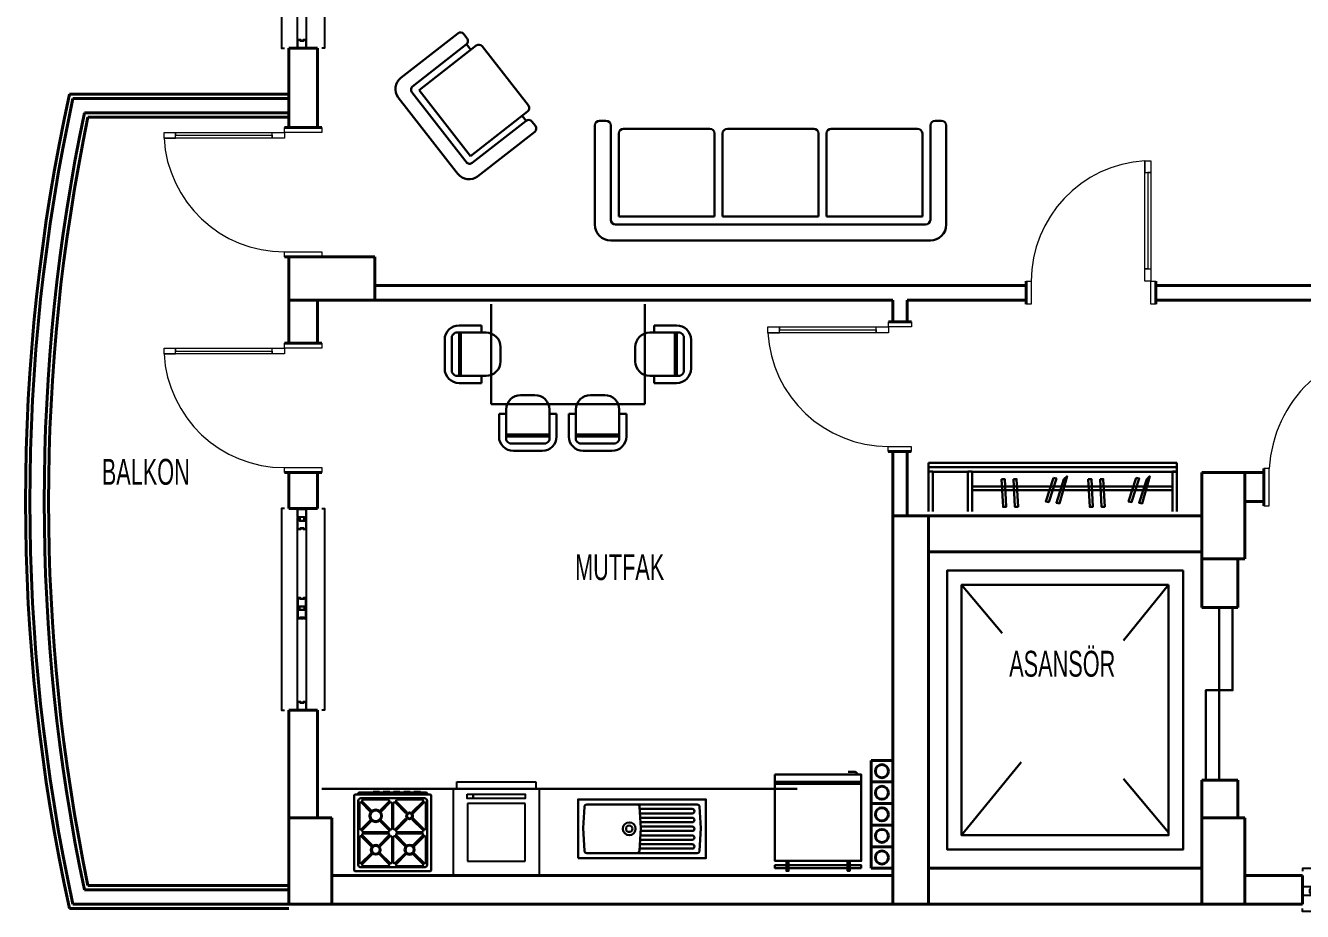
# Model space of a CAD drawing. Header units: millimetres. Extents: x 33 to 2131, y 31 to 1031.
# Drawn here: x 33 to 921, y 31 to 646 of the extents above; entities that cross this region are included whole.
import ezdxf

# ---------------------------------------------------------------- set-up
doc = ezdxf.new("R2010")
doc.units = ezdxf.units.MM
doc.layers.add('14_ISLAK_MEKAN_TEFRİŞ', color=134, linetype='Continuous')
for name, color, linetype, lineweight in [('duvar_40', 45, 'Continuous', 40), ('PENC_25', 74, 'Continuous', 25), ('TEF', 145, 'Continuous', 30), ('yazı', 253, 'Continuous', 20)]:
    doc.layers.add(name, color=color, linetype=linetype, lineweight=lineweight)
doc.styles.add('ARIAL', font='Arial')

# ---------------------------------------------------------------- blocks, each defined once
blk = doc.blocks.new('MASA2')
at = {"layer": 'TEF', "linetype": 'ByBlock'}
for p, q in [((356.872525, 383.32076), (356.872525, 452.673415)), ((463.719362, 452.673415), (463.719362, 383.32076)), ((334.652938, 438.01564), (350.331455, 438.01564)), ((350.331455, 438.01564), (350.331455, 433.011002)), ((470.260432, 438.01564), (470.260432, 433.011002)), ((485.938949, 438.01564), (470.260432, 438.01564)), ((324.628883, 408.00259), (324.628883, 427.991585)), ((329.633521, 405.56589), (329.633521, 430.428285)), ((353.390774, 433.011002), (332.216238, 433.011002)), ((334.638159, 433.011002), (334.638159, 402.983173)), ((335.889319, 433.011002), (335.889319, 402.983173)), ((467.201113, 433.011002), (488.375649, 433.011002)), ((484.702568, 433.011002), (484.702568, 402.983173)), ((485.953728, 433.011002), (485.953728, 402.983173)), ((490.958366, 405.56589), (490.958366, 430.428285)), ((495.963004, 408.00259), (495.963004, 427.991585)), ((363.414828, 422.986947), (363.414828, 413.007228)), ((457.177059, 422.986947), (457.177059, 413.007228)), ((353.390774, 402.983173), (332.216238, 402.983173)), ((350.331455, 402.983173), (350.331455, 397.978535)), ((467.201113, 402.983173), (488.375649, 402.983173)), ((470.260432, 402.983173), (470.260432, 397.978535)), ((350.331455, 397.978535), (334.652938, 397.978535)), ((470.260432, 397.978535), (485.938949, 397.978535)), ((463.719362, 383.32076), (356.872525, 383.32076)), ((387.416084, 389.613508), (377.436365, 389.613508)), ((435.928873, 389.613508), (425.949154, 389.613508)), ((367.41231, 376.530134), (362.407672, 376.530134)), ((362.407672, 376.530134), (362.407672, 360.851617)), ((367.41231, 379.589453), (367.41231, 358.414917)), ((397.440139, 379.589453), (397.440139, 358.414917)), ((402.444777, 376.530134), (397.440139, 376.530134)), ((402.444777, 360.851617), (402.444777, 376.530134)), ((410.920461, 376.530134), (410.920461, 360.851617)), ((415.925099, 376.530134), (410.920461, 376.530134)), ((415.925099, 379.589453), (415.925099, 358.414917)), ((445.952928, 379.589453), (445.952928, 358.414917)), ((450.957566, 376.530134), (445.952928, 376.530134)), ((450.957566, 360.851617), (450.957566, 376.530134)), ((397.440139, 362.087998), (367.41231, 362.087998)), ((397.440139, 360.836838), (367.41231, 360.836838)), ((369.995027, 355.8322), (394.857422, 355.8322)), ((445.952928, 362.087998), (415.925099, 362.087998)), ((445.952928, 360.836838), (415.925099, 360.836838)), ((418.507815, 355.8322), (443.370211, 355.8322)), ((372.431727, 350.827562), (392.420722, 350.827562)), ((420.944515, 350.827562), (440.933511, 350.827562))]:
    blk.add_line(p, q, dxfattribs=at)
for centre, radius, start, end in [((334.652938, 427.991585), 10.024055, 90, 180), ((485.938949, 427.991585), 10.024055, 0, 90), ((334.652938, 427.991585), 5.57961, 115.89448, 154.10552), ((353.390774, 422.986947), 10.024055, 0, 90), ((467.201113, 422.986947), 10.024055, 90, 180), ((485.938949, 427.991585), 5.57961, 25.89448, 64.10552), ((353.390774, 413.007228), 10.024055, 270, 0), ((467.201113, 413.007228), 10.024055, 180, 270), ((334.652938, 408.00259), 10.024055, 180, 270), ((334.652938, 408.00259), 5.57961, 205.89448, 244.10552), ((485.938949, 408.00259), 10.024055, 270, 0), ((485.938949, 408.00259), 5.57961, 295.89448, 334.10552), ((377.436365, 379.589453), 10.024055, 90, 180), ((387.416084, 379.589453), 10.024055, 0, 90), ((425.949154, 379.589453), 10.024055, 90, 180), ((435.928873, 379.589453), 10.024055, 0, 90), ((372.431727, 360.851617), 10.024055, 180, 270), ((372.431727, 360.851617), 5.57961, 205.89448, 244.10552), ((392.420722, 360.851617), 10.024055, 270, 0), ((392.420722, 360.851617), 5.57961, 295.89448, 334.10552), ((420.944515, 360.851617), 10.024055, 180, 270), ((420.944515, 360.851617), 5.57961, 205.89448, 244.10552), ((440.933511, 360.851617), 10.024055, 270, 0), ((440.933511, 360.851617), 5.57961, 295.89448, 334.10552)]:
    blk.add_arc(centre, radius, start, end, dxfattribs=at)
blk = doc.blocks.new('PORT1')
at = {"layer": 'TEF'}
for p, q in [((661.059812, 308.673434), (661.059812, 342.533063)), ((661.059812, 342.533063), (833.68801, 342.533063)), ((661.059812, 339.543353), (833.68801, 339.543353)), ((833.68801, 308.673434), (833.68801, 342.533063)), ((664.049522, 336.553642), (661.059812, 336.553642)), ((664.049522, 308.673434), (664.049522, 336.553642)), ((664.049522, 336.256037), (688.44455, 336.256037)), ((664.883421, 336.256037), (688.44455, 336.256037)), ((688.44455, 308.673434), (688.44455, 336.553642)), ((688.44455, 336.553642), (691.43426, 336.553642)), ((691.43426, 308.673434), (691.43426, 336.553642)), ((691.43426, 336.256037), (833.68801, 336.256037)), ((830.698299, 308.673434), (830.698299, 336.553642)), ((830.698299, 336.553642), (833.68801, 336.553642)), ((691.43426, 325.990023), (830.698299, 325.990023)), ((691.43426, 323.393764), (830.698299, 323.393764))]:
    blk.add_line(p, q, dxfattribs=at)
at = {"layer": 'TEF', "flags": 128}
for points in [[(711.90886, 331.158213), (712.946922, 311.842656), (715.109828, 311.929205), (714.071766, 331.244762), (711.90886, 331.158213)], [(720.147044, 331.158213), (721.185106, 311.842656), (723.348012, 311.929205), (722.309951, 331.244762), (720.147044, 331.158213)], [(747.899772, 332.032515), (742.618043, 315.63208), (744.737414, 315.191714), (750.019143, 331.592149), (747.899772, 332.032515)], [(755.259547, 331.167092), (749.977818, 314.766657), (752.097189, 314.326291), (757.378918, 333.119683), (755.259547, 331.167092)], [(772.167287, 331.158213), (773.205349, 311.842656), (775.368255, 311.929205), (774.330193, 331.244762), (772.167287, 331.158213)], [(780.405471, 331.158213), (781.443533, 311.842656), (783.606439, 311.929205), (782.568377, 331.244762), (780.405471, 331.158213)], [(805.447371, 332.032515), (800.165641, 315.63208), (802.285012, 315.191714), (807.566741, 331.592149), (805.447371, 332.032515)], [(812.807146, 331.167092), (807.525417, 314.766657), (809.644787, 314.326291), (814.926516, 333.119683), (812.807146, 331.167092)]]:
    blk.add_lwpolyline(points, dxfattribs=at)
blk = doc.blocks.new('1')
at = {"layer": 'duvar_40'}
for p, q in [((236.156671, 310.673415, -2082.513976), (216.156671, 310.673415, -2082.513976)), ((236.156671, 170.673415, -2082.513976), (216.156671, 170.673415, -2082.513976))]:
    blk.add_line(p, q, dxfattribs=at)
at = {"layer": 'PENC_25'}
for p, q in [((222.365153, 176.648638, -2082.513976), (222.365153, 296.134416, -2082.513976)), ((228.365156, 296.134416, -2082.513976), (228.365156, 176.648638, -2082.513976))]:
    blk.add_line(p, q, dxfattribs=at)
at = {"layer": 'PENC_25', "elevation": -2082.513976, "flags": 128}
for points in [[(213.156671, 310.673415), (211.156671, 310.673415), (211.156671, 170.673415), (213.156671, 170.673415)], [(239.156671, 310.673415), (241.073638, 310.673415), (241.073638, 170.673415), (239.156671, 170.673415)]]:
    blk.add_lwpolyline(points, dxfattribs=at)
for points in [[(222.365153, 310.673415), (228.365156, 310.673415)], [(228.365156, 310.673415), (228.365156, 302.648632), (226.865154, 302.648632), (226.865154, 304.648633), (222.365153, 304.648633), (222.365153, 310.673415), (225.365154, 310.673415)], [(222.365153, 296.134416), (222.365153, 304.348633), (223.865154, 304.348633), (223.865154, 302.348632), (228.365156, 302.348632), (228.365156, 296.134416), (226.365154, 296.134416), (226.365154, 296.834416), (224.365154, 296.834416), (224.365154, 296.134416)], [(228.165156, 310.248636), (228.165156, 302.848632), (227.065154, 302.848632), (227.065154, 304.848633), (222.565153, 304.848633), (222.565153, 310.248636), (224.165154, 310.248636), (226.565154, 310.248636)], [(222.565153, 296.334416), (222.565153, 304.148633), (223.665154, 304.148633), (223.665154, 302.148632), (228.165156, 302.148632), (228.165156, 296.334416), (226.565154, 296.334416), (226.565154, 297.034416), (224.165154, 297.034416), (224.165154, 296.334416)], [(222.365153, 248.610773), (222.365153, 240.61077), (223.865154, 240.61077), (223.865154, 242.610771), (228.365156, 242.610771), (228.365156, 248.610773), (226.365154, 248.610773), (226.365154, 247.910773), (224.365154, 247.910773), (224.365154, 248.610773)], [(228.365156, 234.310768), (228.365156, 242.310771), (226.865154, 242.310771), (226.865154, 240.31077), (222.365153, 240.31077), (222.365153, 234.310768), (224.365154, 234.310768), (224.365154, 235.010768), (226.365154, 235.010768), (226.365154, 234.310768)], [(222.565153, 248.410773), (222.565153, 240.81077), (223.665154, 240.81077), (223.665154, 242.810771), (228.165156, 242.810771), (228.165156, 248.410773), (226.565154, 248.410773), (226.565154, 247.710773), (224.165154, 247.710773), (224.165154, 248.410773)], [(228.165156, 234.510768), (228.165156, 242.110771), (227.065154, 242.110771), (227.065154, 240.11077), (222.565153, 240.11077), (222.565153, 234.510768), (224.165154, 234.510768), (224.165154, 235.210768), (226.565154, 235.210768), (226.565154, 234.510768)], [(224.865154, 234.110768), (224.865154, 235.010768), (225.865154, 235.010768), (225.865154, 234.110768)], [(228.365156, 176.648638), (228.365156, 170.673415), (222.365153, 170.673415), (222.365153, 176.648638), (224.365154, 176.648638), (224.365154, 175.948638), (226.365154, 175.948638), (226.365154, 176.648638)], [(222.365153, 170.673415), (228.365156, 170.673415), (228.365156, 170.673415)], [(228.165156, 176.448638), (228.165156, 170.848635), (222.565153, 170.848635), (222.565153, 176.448638), (224.165154, 176.448638), (224.165154, 175.748638), (226.565154, 175.748638), (226.565154, 176.448638)]]:
    blk.add_lwpolyline(points, close=True, dxfattribs=at)
blk = doc.blocks.new('2')
at = {"layer": 'duvar_40'}
for p, q in [((239.201348, 425.673415, -2082.513976), (213.201255, 425.673415, -2082.513976)), ((216.201428, 425.67342, -2082.513976), (236.201428, 425.67342, -2082.513976)), ((239.156764, 335.673415, -2082.513976), (213.156671, 335.673415, -2082.513976)), ((236.156844, 335.67342, -2082.513976), (216.156844, 335.67342, -2082.513976)), ((236.156088, 335.661897, -2082.513976), (236.156088, 335.673415, -2082.513976)), ((236.156088, 335.673415, -2082.513976), (236.156088, 335.661897, -2082.513976))]:
    blk.add_line(p, q, dxfattribs=at)
at = {"layer": 'PENC_25', "lineweight": 20}
for p, q in [((129.477849, 418.200837, -2082.513976), (129.477849, 422.200837, -2082.513976)), ((213.156671, 425.673415, -2082.513976), (239.201399, 425.673415, -2082.513976)), ((213.201255, 422.200837, -2082.513976), (213.201255, 425.673415, -2082.513976)), ((239.201348, 422.200837, -2082.513976), (213.201255, 422.200837, -2082.513976)), ((239.201348, 425.673415, -2082.513976), (239.201348, 422.200837, -2082.513976)), ((213.156671, 335.673415, -2082.513976), (213.156671, 339.145994, -2082.513976)), ((213.156671, 339.145994, -2082.513976), (239.156764, 339.145994, -2082.513976)), ((239.156764, 339.145994, -2082.513976), (239.156764, 335.673415, -2082.513976)), ((239.156815, 335.673415, -2082.513976), (213.156671, 335.673415, -2082.513976))]:
    blk.add_line(p, q, dxfattribs=at)
at = {"layer": 'PENC_25', "lineweight": 20, "elevation": -2082.513976, "flags": 128}
blk.add_lwpolyline([(129.477849, 422.200837), (213.201255, 422.200837), (213.201255, 418.200837), (129.477849, 418.200837), (137.550285, 418.200837), (137.550285, 422.200837), (137.550285, 420.200837), (204.639352, 420.200837), (204.639352, 418.200837), (204.639352, 422.200837)], dxfattribs=at)
at = {"layer": 'PENC_25', "lineweight": 20}
blk.add_arc((213.145369, 422.948083, -2082.513976), 83.80209, 183.247447, 270.007727, dxfattribs=at)
blk = doc.blocks.new('3')
at = {"layer": 'duvar_40'}
for p, q in [((239.201348, 575.673415, -2082.513976), (213.201255, 575.673415, -2082.513976)), ((216.201428, 575.67342, -2082.513976), (236.201428, 575.67342, -2082.513976)), ((239.156764, 485.673415, -2082.513976), (213.156671, 485.673415, -2082.513976)), ((236.156844, 485.67342, -2082.513976), (216.156844, 485.67342, -2082.513976)), ((236.156088, 485.661897, -2082.513976), (236.156088, 485.673415, -2082.513976)), ((236.156088, 485.673415, -2082.513976), (236.156088, 485.661897, -2082.513976))]:
    blk.add_line(p, q, dxfattribs=at)
at = {"layer": 'PENC_25', "lineweight": 20}
for p, q in [((129.477849, 568.200837, -2082.513976), (129.477849, 572.200837, -2082.513976)), ((213.156671, 575.673415, -2082.513976), (239.201399, 575.673415, -2082.513976)), ((213.201255, 572.200837, -2082.513976), (213.201255, 575.673415, -2082.513976)), ((239.201348, 572.200837, -2082.513976), (213.201255, 572.200837, -2082.513976)), ((239.201348, 575.673415, -2082.513976), (239.201348, 572.200837, -2082.513976)), ((213.156671, 485.673415, -2082.513976), (213.156671, 489.145994, -2082.513976)), ((213.156671, 489.145994, -2082.513976), (239.156764, 489.145994, -2082.513976)), ((239.156764, 489.145994, -2082.513976), (239.156764, 485.673415, -2082.513976)), ((239.156815, 485.673415, -2082.513976), (213.156671, 485.673415, -2082.513976))]:
    blk.add_line(p, q, dxfattribs=at)
at = {"layer": 'PENC_25', "lineweight": 20, "elevation": -2082.513976, "flags": 128}
blk.add_lwpolyline([(129.477849, 572.200837), (213.201255, 572.200837), (213.201255, 568.200837), (129.477849, 568.200837), (137.550285, 568.200837), (137.550285, 572.200837), (137.550285, 570.200837), (204.639352, 570.200837), (204.639352, 568.200837), (204.639352, 572.200837)], dxfattribs=at)
at = {"layer": 'PENC_25', "lineweight": 20}
blk.add_arc((213.145369, 572.948083, -2082.513976), 83.80209, 183.247447, 270.007727, dxfattribs=at)
blk = doc.blocks.new('4')
at = {"layer": 'duvar_40'}
for p, q in [((236.156671, 770.673415, -2082.513976), (216.156671, 770.673415, -2082.513976)), ((236.156671, 630.673415, -2082.513976), (216.156671, 630.673415, -2082.513976))]:
    blk.add_line(p, q, dxfattribs=at)
at = {"layer": 'PENC_25'}
for p, q in [((222.365153, 636.648638, -2082.513976), (222.365153, 756.134416, -2082.513976)), ((228.365156, 756.134416, -2082.513976), (228.365156, 636.648638, -2082.513976))]:
    blk.add_line(p, q, dxfattribs=at)
at = {"layer": 'PENC_25', "elevation": -2082.513976, "flags": 128}
for points in [[(213.156671, 770.673415), (211.156671, 770.673415), (211.156671, 630.673415), (213.156671, 630.673415)], [(239.156671, 770.673415), (241.073638, 770.673415), (241.073638, 630.673415), (239.156671, 630.673415)]]:
    blk.add_lwpolyline(points, dxfattribs=at)
for points in [[(222.365153, 770.673415), (228.365156, 770.673415)], [(228.365156, 770.673415), (228.365156, 762.648632), (226.865154, 762.648632), (226.865154, 764.648633), (222.365153, 764.648633), (222.365153, 770.673415), (225.365154, 770.673415)], [(222.365153, 756.134416), (222.365153, 764.348633), (223.865154, 764.348633), (223.865154, 762.348632), (228.365156, 762.348632), (228.365156, 756.134416), (226.365154, 756.134416), (226.365154, 756.834416), (224.365154, 756.834416), (224.365154, 756.134416)], [(228.165156, 770.248636), (228.165156, 762.848632), (227.065154, 762.848632), (227.065154, 764.848633), (222.565153, 764.848633), (222.565153, 770.248636), (224.165154, 770.248636), (226.565154, 770.248636)], [(222.565153, 756.334416), (222.565153, 764.148633), (223.665154, 764.148633), (223.665154, 762.148632), (228.165156, 762.148632), (228.165156, 756.334416), (226.565154, 756.334416), (226.565154, 757.034416), (224.165154, 757.034416), (224.165154, 756.334416)], [(222.365153, 708.610773), (222.365153, 700.61077), (223.865154, 700.61077), (223.865154, 702.610771), (228.365156, 702.610771), (228.365156, 708.610773), (226.365154, 708.610773), (226.365154, 707.910773), (224.365154, 707.910773), (224.365154, 708.610773)], [(228.365156, 694.310768), (228.365156, 702.310771), (226.865154, 702.310771), (226.865154, 700.31077), (222.365153, 700.31077), (222.365153, 694.310768), (224.365154, 694.310768), (224.365154, 695.010768), (226.365154, 695.010768), (226.365154, 694.310768)], [(222.565153, 708.410773), (222.565153, 700.81077), (223.665154, 700.81077), (223.665154, 702.810771), (228.165156, 702.810771), (228.165156, 708.410773), (226.565154, 708.410773), (226.565154, 707.710773), (224.165154, 707.710773), (224.165154, 708.410773)], [(228.165156, 694.510768), (228.165156, 702.110771), (227.065154, 702.110771), (227.065154, 700.11077), (222.565153, 700.11077), (222.565153, 694.510768), (224.165154, 694.510768), (224.165154, 695.210768), (226.565154, 695.210768), (226.565154, 694.510768)], [(224.865154, 694.110768), (224.865154, 695.010768), (225.865154, 695.010768), (225.865154, 694.110768)], [(228.365156, 636.648638), (228.365156, 630.673415), (222.365153, 630.673415), (222.365153, 636.648638), (224.365154, 636.648638), (224.365154, 635.948638), (226.365154, 635.948638), (226.365154, 636.648638)], [(222.365153, 630.673415), (228.365156, 630.673415), (228.365156, 630.673415)], [(228.165156, 636.448638), (228.165156, 630.848635), (222.565153, 630.848635), (222.565153, 636.448638), (224.165154, 636.448638), (224.165154, 635.748638), (226.565154, 635.748638), (226.565154, 636.448638)]]:
    blk.add_lwpolyline(points, close=True, dxfattribs=at)
blk = doc.blocks.new('10')
at = {"layer": 'duvar_40'}
for p, q in [((729.046665, 452.718044), (729.046665, 468.718137)), ((729.04667, 455.717964), (729.04667, 465.717964)), ((819.046665, 452.67346), (819.046665, 468.673553)), ((819.04667, 465.67338), (819.04667, 455.67338)), ((729.035147, 455.71872), (729.046665, 455.71872)), ((729.046665, 455.71872), (729.035147, 455.71872))]:
    blk.add_line(p, q, dxfattribs=at)
at = {"layer": 'PENC_25', "lineweight": 20}
for p, q in [((811.574087, 552.396959), (815.574087, 552.396959)), ((729.046665, 452.717993), (729.046665, 468.718137)), ((729.046665, 468.718137), (732.519244, 468.718137)), ((732.519244, 468.718137), (732.519244, 452.718044)), ((815.574087, 452.67346), (815.574087, 468.673553)), ((815.574087, 468.673553), (819.046665, 468.673553)), ((819.046665, 468.673553), (819.046665, 452.673409)), ((732.519244, 452.718044), (729.046665, 452.718044)), ((819.046665, 452.67346), (815.574087, 452.67346))]:
    blk.add_line(p, q, dxfattribs=at)
at = {"layer": 'PENC_25', "lineweight": 20, "flags": 128}
blk.add_lwpolyline([(815.574087, 552.396959), (815.574087, 468.673553), (811.574087, 468.673553), (811.574087, 552.396959), (811.574087, 544.324523), (815.574087, 544.324523), (813.574087, 544.324523), (813.574087, 477.235456), (811.574087, 477.235456), (815.574087, 477.235456)], dxfattribs=at)
at = {"layer": 'PENC_25', "lineweight": 20}
blk.add_arc((816.321332, 468.729439), 83.80209, 93.247447, 180.007727, dxfattribs=at)
blk = doc.blocks.new('11')
at = {"layer": 'duvar_40'}
for p, q in [((649.15662, 440.425568), (633.156527, 440.425568)), ((636.156699, 440.425572), (646.156699, 440.425572)), ((649.112036, 350.425568), (633.111943, 350.425568)), ((646.112115, 350.425572), (636.112115, 350.425572)), ((646.111359, 350.41405), (646.111359, 350.425568)), ((646.111359, 350.425568), (646.111359, 350.41405))]:
    blk.add_line(p, q, dxfattribs=at)
at = {"layer": 'PENC_25', "lineweight": 20}
for p, q in [((549.433121, 432.952989), (549.433121, 436.952989)), ((633.156527, 436.952989), (633.156527, 440.425568)), ((633.156527, 440.425568), (649.156671, 440.425568)), ((649.15662, 436.952989), (633.156527, 436.952989)), ((649.15662, 440.425568), (649.15662, 436.952989)), ((633.111943, 350.425568), (633.111943, 353.898146)), ((633.111943, 353.898146), (649.112036, 353.898146)), ((649.112087, 350.425568), (633.111943, 350.425568)), ((649.112036, 353.898146), (649.112036, 350.425568))]:
    blk.add_line(p, q, dxfattribs=at)
at = {"layer": 'PENC_25', "lineweight": 20, "flags": 128}
blk.add_lwpolyline([(549.433121, 436.952989), (633.156527, 436.952989), (633.156527, 432.952989), (549.433121, 432.952989), (557.505557, 432.952989), (557.505557, 436.952989), (557.505557, 434.952989), (624.594624, 434.952989), (624.594624, 432.952989), (624.594624, 436.952989)], dxfattribs=at)
at = {"layer": 'PENC_25', "lineweight": 20}
blk.add_arc((633.100641, 437.700235), 83.80209, 183.247447, 270.007727, dxfattribs=at)
blk = doc.blocks.new('12')
at = {"layer": 'duvar_40'}
blk.add_line((894.141736, 312.673398), (894.141736, 338.673415), dxfattribs=at)
blk.add_line((894.141736, 312.673398), (894.141736, 338.673415), dxfattribs=at)
at = {"layer": 'PENC_25', "lineweight": 20}
for p, q in [((898.000156, 338.673415), (894.141736, 338.673415)), ((894.141736, 338.673415), (894.141736, 312.673398)), ((898.000156, 338.673415), (894.141736, 338.673415)), ((894.141736, 338.673415), (894.141736, 312.673398)), ((898.000156, 312.673398), (898.000156, 338.673415)), ((898.000156, 312.673398), (898.000156, 338.673415)), ((994.141736, 338.68942), (990.283315, 338.68942)), ((990.283315, 338.68942), (990.283315, 312.689402)), ((994.141736, 338.68942), (994.141736, 312.673398)), ((894.141736, 312.673398), (898.000156, 312.673398)), ((894.141736, 312.673398), (898.000156, 312.673398)), ((990.283315, 312.689402), (994.141736, 312.689402))]:
    blk.add_line(p, q, dxfattribs=at)
at = {"layer": 'PENC_25', "lineweight": 20, "flags": 128}
for points in [[(990.283315, 423.603743), (990.283315, 338.68942), (985.838871, 338.68942), (985.838871, 423.603743), (985.838871, 414.634369), (990.283315, 414.634369), (988.061093, 414.634369), (988.061093, 345.160361), (985.838871, 345.160361), (990.283315, 345.160361)], [(990.283315, 423.603743), (985.838871, 423.603743)]]:
    blk.add_lwpolyline(points, dxfattribs=at)
at = {"layer": 'PENC_25', "lineweight": 20}
blk.add_arc((988.352249, 333.115783), 90.522859, 91.591029, 176.480123, dxfattribs=at)
blk = doc.blocks.new('13')
at = {"layer": 'duvar_40'}
for p, q in [((921.059861, 55.673415, -2082.513976), (921.059861, 35.673415, -2082.513976)), ((991.059861, 55.673415, -2082.513976), (991.059861, 35.673415, -2082.513976))]:
    blk.add_line(p, q, dxfattribs=at)
at = {"layer": 'PENC_25'}
for p, q in [((976.520861, 47.8819, -2082.513976), (927.035083, 47.8819, -2082.513976)), ((927.035083, 41.881897, -2082.513976), (976.520861, 41.881897, -2082.513976))]:
    blk.add_line(p, q, dxfattribs=at)
at = {"layer": 'PENC_25', "elevation": -2082.513976, "flags": 128}
for points in [[(991.059861, 58.673415), (991.059861, 60.590382), (921.059861, 60.590382), (921.059861, 58.673415)], [(991.059861, 32.673415), (991.059861, 30.673415), (921.059861, 30.673415), (921.059861, 32.673415)]]:
    blk.add_lwpolyline(points, dxfattribs=at)
for points in [[(921.059861, 41.881897), (921.059861, 47.8819), (921.059861, 47.8819)], [(927.035083, 47.8819), (921.059861, 47.8819), (921.059861, 41.881897), (927.035083, 41.881897), (927.035083, 43.881899), (926.335083, 43.881899), (926.335083, 45.881899), (927.035083, 45.881899)], [(926.835083, 47.6819), (921.23508, 47.6819), (921.23508, 42.081897), (926.835083, 42.081897), (926.835083, 43.681899), (926.135083, 43.681899), (926.135083, 46.081899), (926.835083, 46.081899)], [(976.520861, 41.881897), (984.735079, 41.881897), (984.735079, 43.381899), (982.735078, 43.381899), (982.735078, 47.8819), (976.520861, 47.8819), (976.520861, 45.881899), (977.220861, 45.881899), (977.220861, 43.881899), (976.520861, 43.881899)], [(976.720861, 42.081897), (984.535079, 42.081897), (984.535079, 43.181899), (982.535078, 43.181899), (982.535078, 47.6819), (976.720861, 47.6819), (976.720861, 46.081899), (977.420861, 46.081899), (977.420861, 43.681899), (976.720861, 43.681899)], [(991.059861, 47.8819), (983.035078, 47.8819), (983.035078, 46.381899), (985.035079, 46.381899), (985.035079, 41.881897), (991.059861, 41.881897), (991.059861, 44.881899)], [(990.635081, 47.6819), (983.235078, 47.6819), (983.235078, 46.581899), (985.235079, 46.581899), (985.235079, 42.081897), (990.635081, 42.081897), (990.635081, 43.681899), (990.635081, 46.081899)], [(991.059861, 41.881897), (991.059861, 47.8819)]]:
    blk.add_lwpolyline(points, close=True, dxfattribs=at)
blk = doc.blocks.new('bb13')
at = {"layer": '14_ISLAK_MEKAN_TEFRİŞ'}
for p, q in [((1225.956828, -291.899922), (1165.956828, -291.899922)), ((1165.956828, -291.899922), (1165.956828, -351.899922)), ((1168.496839, -291.899922), (1168.496839, -286.899922)), ((1168.496839, -286.899922), (1218.496839, -286.899922)), ((1218.496839, -286.899922), (1223.496839, -286.899922)), ((1225.956828, -351.899922), (1225.956828, -291.899922)), ((1215.956828, -301.899922), (1175.956828, -301.899922)), ((1175.956828, -301.899922), (1175.956828, -341.899922)), ((1215.956828, -341.899922), (1215.956828, -301.899922)), ((1175.956828, -341.899922), (1215.956828, -341.899922)), ((1165.956828, -351.899922), (1225.956828, -351.899922))]:
    blk.add_line(p, q, dxfattribs=at)
at = {"layer": '14_ISLAK_MEKAN_TEFRİŞ', "flags": 128}
blk.add_lwpolyline([(1223.496839, -286.899922), (1223.496839, -291.899922)], dxfattribs=at)
for points in [[(1175.728695, -295.395742), (1179.722411, -295.395742), (1179.722411, -298.404103), (1175.728695, -298.404103)], [(1179.722411, -295.395742), (1215.956828, -295.395742), (1215.956828, -298.404103), (1179.722411, -298.404103)]]:
    blk.add_lwpolyline(points, close=True, dxfattribs=at)
blk = doc.blocks.new('jkh_kbgjdlşgbsdjngşdnel')
at = {"layer": 'TEF', "flags": 128}
blk.add_lwpolyline([(-4901.0774, -14156.110742), (-4901.0774, -14056.110742), (-4947.0774, -14056.110742), (-4947.0774, -14156.110742)], close=True, dxfattribs=at)
blk.add_lwpolyline([(-4906.969449, -14151.213015), (-4924.5774, -14152.110742), (-4941.18535, -14151.213015, -0.398484), (-4943.0774, -14149.21593), (-4943.0774, -14109.97033), (-4943.0774, -14063.005553, -0.398484), (-4941.18535, -14061.008469), (-4924.5774, -14060.110742), (-4906.969449, -14061.008469, -0.398484), (-4905.0774, -14063.005553), (-4905.0774, -14149.21593, -0.398484)], format="xyb", close=True, dxfattribs=at)
for points in [[(-4936.1524, -14107.711865), (-4936.1524, -14066.835746, 1), (-4939.6024, -14066.835746), (-4939.6024, -14107.891034)], [(-4929.2524, -14107.353528), (-4929.2524, -14066.835746, 1), (-4932.7024, -14066.835746), (-4932.7024, -14107.532697)], [(-4922.3524, -14107.224182), (-4922.3524, -14066.835746, 1), (-4925.8024, -14066.835746), (-4925.8024, -14107.17436)], [(-4918.9024, -14107.400077), (-4918.9024, -14066.835746, -1), (-4915.4524, -14066.835746), (-4915.4524, -14107.575973)], [(-4912.0024, -14107.751868), (-4912.0024, -14066.835746, -1), (-4908.5524, -14066.835746), (-4908.5524, -14107.927763)], [(-4905.0774, -14110.005553, 0.398484), (-4906.969449, -14108.008469), (-4924.5774, -14107.110742), (-4941.181126, -14107.973022, 0.399097), (-4943.0774, -14109.97033)]]:
    blk.add_lwpolyline(points, format="xyb", dxfattribs=at)
at = {"layer": 'TEF'}
for radius in [5, 2.5]:
    blk.add_circle((-4924.0774, -14116.110742), radius, dxfattribs=at)
blk = doc.blocks.new('jhngbklnkgb_fbgnlş')
at = {"layer": 'TEF', "linetype": 'Continuous'}
for p, q in [((-4958.113378, -13973.079768), (-4958.613378, -13973.579768)), ((-4958.613378, -13973.579768), (-4958.613378, -13978.391768)), ((-4957.028178, -13973.079768), (-4958.113378, -13973.079768)), ((-4957.028178, -13970.579768), (-4956.528178, -13970.079768)), ((-4957.028178, -13970.579768), (-4957.028178, -14029.579768)), ((-4897.528178, -13970.079768), (-4956.528178, -13970.079768)), ((-4954.028178, -13975.079768), (-4954.028178, -14025.079768)), ((-4902.028178, -13973.079768), (-4952.028178, -13973.079768)), ((-4930.649478, -13974.079768), (-4949.906878, -13974.079768)), ((-4904.149478, -13974.079768), (-4923.406878, -13974.079768)), ((-4900.028178, -13975.079768), (-4900.028178, -14025.079768)), ((-4897.028178, -13970.579768), (-4897.528178, -13970.079768)), ((-4897.028178, -13970.579768), (-4897.028178, -14029.579768)), ((-4959.028178, -13978.391768), (-4959.028178, -13983.391768)), ((-4957.028178, -13978.391768), (-4959.028178, -13978.391768)), ((-4957.028178, -13983.391768), (-4959.028178, -13983.391768)), ((-4958.613378, -13983.391768), (-4958.613378, -13986.391768)), ((-4958.028178, -13978.391768), (-4958.028178, -13983.391768)), ((-4957.528178, -13978.391768), (-4957.528178, -13983.391768)), ((-4953.028178, -13977.201068), (-4953.028178, -13996.458468)), ((-4951.321078, -13976.493968), (-4943.106578, -13984.708468)), ((-4950.613978, -13975.786868), (-4942.399478, -13984.001368)), ((-4942.399478, -13984.001368), (-4943.106578, -13984.708468)), ((-4929.942378, -13975.786868), (-4938.156878, -13984.001368)), ((-4938.156878, -13984.001368), (-4937.449778, -13984.708468)), ((-4929.235278, -13976.493968), (-4937.449778, -13984.708468)), ((-4927.528178, -13977.201068), (-4927.528178, -13996.458468)), ((-4926.528178, -13977.201068), (-4926.528178, -13996.458468)), ((-4917.313678, -13984.001368), (-4924.821078, -13976.493968)), ((-4916.606578, -13983.294268), (-4924.113978, -13975.786868)), ((-4916.606578, -13983.294268), (-4917.313678, -13984.001368)), ((-4903.442378, -13975.786868), (-4910.949778, -13983.294268)), ((-4910.242678, -13984.001368), (-4910.949778, -13983.294268)), ((-4902.735278, -13976.493968), (-4910.242678, -13984.001368)), ((-4901.028178, -13977.201068), (-4901.028178, -13996.458468)), ((-4959.028178, -13986.391768), (-4959.028178, -13991.391768)), ((-4957.028178, -13986.391768), (-4959.028178, -13986.391768)), ((-4957.028178, -13991.391768), (-4959.028178, -13991.391768)), ((-4957.028178, -13994.391768), (-4959.028178, -13994.391768)), ((-4959.028178, -13994.391768), (-4959.028178, -13999.391768)), ((-4958.613378, -13991.391768), (-4958.613378, -13994.391768)), ((-4958.028178, -13986.391768), (-4958.028178, -13991.391768)), ((-4958.028178, -13994.391768), (-4958.028178, -13999.391768)), ((-4957.528178, -13986.391768), (-4957.528178, -13991.391768)), ((-4957.528178, -13994.391768), (-4957.528178, -13999.391768)), ((-4943.106578, -13988.951068), (-4951.321078, -13997.165568)), ((-4942.399478, -13989.658168), (-4950.613978, -13997.872668)), ((-4943.106578, -13988.951068), (-4942.399478, -13989.658168)), ((-4937.449778, -13988.951068), (-4938.156878, -13989.658168)), ((-4938.156878, -13989.658168), (-4929.942378, -13997.872668)), ((-4937.449778, -13988.951068), (-4929.235278, -13997.165568)), ((-4917.313678, -13989.658168), (-4924.821078, -13997.165568)), ((-4916.606578, -13990.365268), (-4924.113978, -13997.872668)), ((-4916.606578, -13990.365268), (-4917.313678, -13989.658168)), ((-4910.242678, -13989.658168), (-4910.949778, -13990.365268)), ((-4903.442378, -13997.872668), (-4910.949778, -13990.365268)), ((-4902.735278, -13997.165568), (-4910.242678, -13989.658168)), ((-4957.028178, -13999.391768), (-4959.028178, -13999.391768)), ((-4959.028178, -14002.391768), (-4959.028178, -14007.391768)), ((-4957.028178, -14002.391768), (-4959.028178, -14002.391768)), ((-4958.613378, -13999.391768), (-4958.613378, -14002.391768)), ((-4958.028178, -14002.391768), (-4958.028178, -14007.391768)), ((-4957.528178, -14002.391768), (-4957.528178, -14007.391768)), ((-4953.028178, -14003.701068), (-4953.028178, -14022.958468)), ((-4951.321078, -14002.993968), (-4944.520778, -14009.794268)), ((-4950.613978, -14002.286868), (-4943.813678, -14009.087168)), ((-4930.649478, -13999.579768), (-4949.906878, -13999.579768)), ((-4930.649478, -14000.579768), (-4949.906878, -14000.579768)), ((-4929.942378, -14002.286868), (-4936.742678, -14009.087168)), ((-4929.235278, -14002.993968), (-4936.035578, -14009.794268)), ((-4927.528178, -14003.701068), (-4927.528178, -14022.958468)), ((-4926.528178, -14003.701068), (-4926.528178, -14022.958468)), ((-4924.821078, -14002.993968), (-4917.313678, -14010.501368)), ((-4924.113978, -14002.286868), (-4916.606578, -14009.794268)), ((-4904.149478, -13999.579768), (-4923.406878, -13999.579768)), ((-4904.149478, -14000.579768), (-4923.406878, -14000.579768)), ((-4910.949778, -14009.794268), (-4903.442378, -14002.286868)), ((-4910.242678, -14010.501368), (-4902.735278, -14002.993968)), ((-4901.028178, -14003.701068), (-4901.028178, -14022.958468)), ((-4957.028178, -14007.391768), (-4959.028178, -14007.391768)), ((-4957.028178, -14010.391768), (-4959.028178, -14010.391768)), ((-4959.028178, -14010.391768), (-4959.028178, -14015.391768)), ((-4958.613378, -14007.391768), (-4958.613378, -14010.391768)), ((-4958.028178, -14010.391768), (-4958.028178, -14015.391768)), ((-4957.528178, -14010.391768), (-4957.528178, -14015.391768)), ((-4943.813678, -14009.087168), (-4944.520778, -14009.794268)), ((-4936.742678, -14009.087168), (-4936.035578, -14009.794268)), ((-4917.313678, -14010.501368), (-4916.606578, -14009.794268)), ((-4910.949778, -14009.794268), (-4910.242678, -14010.501368)), ((-4957.028178, -14015.391768), (-4959.028178, -14015.391768)), ((-4958.613378, -14015.391768), (-4958.613378, -14026.579768)), ((-4957.028178, -14019.891768), (-4958.113378, -14019.891768)), ((-4958.113378, -14019.891768), (-4958.113378, -14021.891768)), ((-4957.028178, -14021.891768), (-4958.113378, -14021.891768)), ((-4944.520778, -14016.865268), (-4951.321078, -14023.665568)), ((-4943.813678, -14017.572368), (-4950.613978, -14024.372668)), ((-4944.520778, -14016.865268), (-4943.813678, -14017.572368)), ((-4936.035578, -14016.865268), (-4936.742678, -14017.572368)), ((-4936.742678, -14017.572368), (-4929.942378, -14024.372668)), ((-4936.035578, -14016.865268), (-4929.235278, -14023.665568)), ((-4924.821078, -14023.665568), (-4917.313678, -14016.158168)), ((-4924.113978, -14024.372668), (-4916.606578, -14016.865268)), ((-4917.313678, -14016.158168), (-4916.606578, -14016.865268)), ((-4910.949778, -14016.865268), (-4910.242678, -14016.158168)), ((-4910.949778, -14016.865268), (-4903.442378, -14024.372668)), ((-4910.242678, -14016.158168), (-4902.735278, -14023.665568)), ((-4958.613378, -14026.579768), (-4958.113378, -14027.079768)), ((-4957.028178, -14027.079768), (-4958.113378, -14027.079768)), ((-4956.528178, -14030.079768), (-4957.028178, -14029.579768)), ((-4897.528178, -14030.079768), (-4956.528178, -14030.079768)), ((-4902.028178, -14027.079768), (-4952.028178, -14027.079768)), ((-4930.649478, -14026.079768), (-4949.906878, -14026.079768)), ((-4904.149478, -14026.079768), (-4923.406878, -14026.079768)), ((-4897.028178, -14029.579768), (-4897.528178, -14030.079768))]:
    blk.add_line(p, q, dxfattribs=at)
for centre, radius in [((-4940.278178, -13986.829768), 2.6357), ((-4940.278178, -13986.829768), 2.0357), ((-4913.778178, -13986.829768), 3.8928), ((-4913.778178, -13986.829768), 3.2928), ((-4940.278178, -14013.329768), 4.8755), ((-4940.278178, -14013.329768), 4.2755), ((-4913.778178, -14013.329768), 3.7635), ((-4913.778178, -14013.329768), 3.1635)]:
    blk.add_circle(centre, radius, dxfattribs=at)
for centre, radius, start, end in [((-4952.028178, -13975.079768), 2, 90, 180), ((-4949.906878, -13975.079768), 1, 90, 225), ((-4930.649478, -13975.079768), 1, 315, 90), ((-4923.406878, -13975.079768), 1, 90, 225), ((-4904.149478, -13975.079768), 1, 315, 90), ((-4902.028178, -13975.079768), 2, 0, 90), ((-4952.028178, -13977.201068), 1, 45, 180), ((-4928.528178, -13977.201068), 1, 0, 135), ((-4925.528178, -13977.201068), 1, 45, 180), ((-4902.028178, -13977.201068), 1, 0, 135), ((-4952.028178, -13996.458468), 1, 180, 315), ((-4952.028178, -14003.701068), 1, 45, 180), ((-4949.906878, -13998.579768), 1, 135, 270), ((-4949.906878, -14001.579768), 1, 90, 225), ((-4930.649478, -13998.579768), 1, 270, 45), ((-4930.649478, -14001.579768), 1, 315, 90), ((-4928.528178, -13996.458468), 1, 225, 0), ((-4928.528178, -14003.701068), 1, 0, 135), ((-4925.528178, -13996.458468), 1, 180, 315), ((-4925.528178, -14003.701068), 1, 45, 180), ((-4923.406878, -13998.579768), 1, 135, 270), ((-4923.406878, -14001.579768), 1, 90, 225), ((-4904.149478, -13998.579768), 1, 270, 45), ((-4904.149478, -14001.579768), 1, 315, 90), ((-4902.028178, -13996.458468), 1, 225, 0), ((-4902.028178, -14003.701068), 1, 0, 135), ((-4952.028178, -14025.079768), 2, 180, 270), ((-4952.028178, -14022.958468), 1, 180, 315), ((-4949.906878, -14025.079768), 1, 135, 270), ((-4930.649478, -14025.079768), 1, 270, 45), ((-4928.528178, -14022.958468), 1, 225, 0), ((-4925.528178, -14022.958468), 1, 180, 315), ((-4923.406878, -14025.079768), 1, 135, 270), ((-4904.149478, -14025.079768), 1, 270, 45), ((-4902.028178, -14022.958468), 1, 225, 0), ((-4902.028178, -14025.079768), 2, 270, 0)]:
    blk.add_arc(centre, radius, start, end, dxfattribs=at)
blk = doc.blocks.new('jhnkldgjkslgbjaskgdm')
at = {"layer": 'TEF', "flags": 128}
for points in [[(-5133.802356, -14184.077824), (-5133.802356, -14244.077824), (-5073.802356, -14244.077824), (-5073.802356, -14184.077824)], [(-5073.802356, -14249.077824), (-5133.802356, -14249.077824), (-5133.802356, -14247.077824), (-5073.802356, -14247.077824)]]:
    blk.add_lwpolyline(points, close=True, dxfattribs=at)
for points in [[(-5073.802356, -14189.077824), (-5133.802356, -14189.077824)], [(-5075.802356, -14184.077824), (-5077.802356, -14182.077824), (-5082.802356, -14182.077824)], [(-5073.802356, -14190.577824), (-5133.802356, -14190.577824)], [(-5124.302356, -14244.077824), (-5124.302356, -14251.077824), (-5125.802356, -14251.077824), (-5125.802356, -14244.077824)], [(-5083.302356, -14244.077824), (-5083.302356, -14251.077824), (-5081.802356, -14251.077824), (-5081.802356, -14244.077824)]]:
    blk.add_lwpolyline(points, dxfattribs=at)
blk = doc.blocks.new('kjnklnlkfşfg')
at = {"layer": 'TEF'}
for p, q in [((55325.97592, 10955.358673), (55321.531476, 10955.358673)), ((55334.864809, 10899.803117), (55334.864809, 10957.580895)), ((55398.198142, 10960.914228), (55338.198142, 10960.914228)), ((55401.531476, 10899.803117), (55401.531476, 10957.580895)), ((55409.941597, 10955.358673), (55414.386041, 10955.358673)), ((55318.198142, 10894.247562), (55318.198142, 10952.02534)), ((55329.309254, 10897.580895), (55329.309254, 10952.02534)), ((55329.309254, 10952.02534), (55334.864809, 10952.02534)), ((55401.531476, 10952.02534), (55406.608263, 10952.02534)), ((55406.608263, 10897.580895), (55406.608263, 10952.02534)), ((55417.719374, 10894.247562), (55417.719374, 10952.02534)), ((55404.309254, 10894.247562), (55332.642587, 10894.247562)), ((55401.531476, 10899.803117), (55334.864809, 10899.803117)), ((55404.309254, 10883.136451), (55329.309254, 10883.136451)), ((55404.309254, 10883.136451), (55406.608434, 10883.136451))]:
    blk.add_line(p, q, dxfattribs=at)
for centre, radius, start, end in [((55321.531476, 10952.02534), 3.333333, 90, 180), ((55325.97592, 10952.02534), 3.333333, 0, 90), ((55338.198142, 10957.580895), 3.333333, 90, 180), ((55398.198142, 10957.580895), 3.333333, 0, 90), ((55409.941597, 10952.02534), 3.333333, 90, 180), ((55414.386041, 10952.02534), 3.333333, 0, 90), ((55329.309254, 10894.247562), 11.111111, 180, 270), ((55332.642587, 10897.580895), 3.333333, 180, 270), ((55403.27493, 10897.580895), 3.333333, 270, 0), ((55406.608263, 10894.247562), 11.111111, 270, 0)]:
    blk.add_arc(centre, radius, start, end, dxfattribs=at)
blk = doc.blocks.new('ÇSDKJLFGDF')
at = {"layer": 'TEF'}
for p, q in [((86252.764353, -35586.344067), (86314.764353, -35586.344067)), ((86317.764353, -35593.344067), (86317.764353, -35589.344067)), ((86242.764353, -35696.344067), (86242.764353, -35596.344067)), ((86252.764353, -35696.344067), (86252.764353, -35599.344067)), ((86255.764353, -35596.344067), (86314.764353, -35596.344067)), ((86257.764353, -35661.344067), (86257.764353, -35601.344067)), ((86257.764353, -35601.344067), (86309.764353, -35601.344067)), ((86312.764353, -35658.344067), (86312.764353, -35604.344067)), ((86257.764353, -35661.344067), (86309.764353, -35661.344067)), ((86257.764353, -35666.344067), (86309.764353, -35666.344067)), ((86257.764353, -35696.344067), (86257.764353, -35666.344067)), ((86312.764353, -35696.344067), (86312.764353, -35669.344067)), ((86242.764353, -35696.344067), (86242.764353, -35796.344067)), ((86252.764353, -35696.344067), (86252.764353, -35793.344067)), ((86257.764353, -35696.344067), (86257.764353, -35726.344067)), ((86312.764353, -35696.344067), (86312.764353, -35723.344067)), ((86257.764353, -35726.344067), (86309.764353, -35726.344067)), ((86257.764353, -35731.344067), (86257.764353, -35791.344067)), ((86257.764353, -35731.344067), (86309.764353, -35731.344067)), ((86312.764353, -35734.344067), (86312.764353, -35788.344067)), ((86257.764353, -35791.344067), (86309.764353, -35791.344067)), ((86255.764353, -35796.344067), (86314.764353, -35796.344067)), ((86317.764353, -35799.344067), (86317.764353, -35803.344067)), ((86252.764353, -35806.344067), (86314.764353, -35806.344067))]:
    blk.add_line(p, q, dxfattribs=at)
for centre, radius, start, end in [((86252.764353, -35596.344067), 10, 90, 180), ((86314.764353, -35589.344067), 3, 0, 90), ((86314.764353, -35593.344067), 3, 270, 0), ((86255.764353, -35599.344067), 3, 90, 180), ((86309.764353, -35604.344067), 3, 0, 90), ((86309.764353, -35658.344067), 3, 270, 0), ((86309.764353, -35669.344067), 3, 0, 90), ((86309.764353, -35723.344067), 3, 270, 0), ((86309.764353, -35734.344067), 3, 0, 90), ((86255.764353, -35793.344067), 3, 180, 270), ((86309.764353, -35788.344067), 3, 270, 0), ((86252.764353, -35796.344067), 10, 180, 270), ((86314.764353, -35799.344067), 3, 0, 90), ((86314.764353, -35803.344067), 3, 270, 0)]:
    blk.add_arc(centre, radius, start, end, dxfattribs=at)

msp = doc.modelspace()

# ---------------------------------------------------------------- linework, layer by layer
at = {"layer": 'duvar_40'}
for p, q in [((216.156671, 575.673415, -2082.513976), (216.156671, 630.673415, -2082.513976)), ((236.156671, 575.673415, -2082.513976), (236.156671, 630.673415, -2082.513976)), ((63.739578, 598.673433), (216.156671, 598.673433)), ((66.156671, 595.673433), (216.156671, 595.673433)), ((74.080784, 585.673433), (216.156671, 585.673433)), ((76.520715, 582.673433), (216.156671, 582.673433)), ((216.156671, 425.67342, -2082.513976), (216.156671, 485.673415, -2082.513976)), ((216.156671, 455.673415, -2082.513976), (216.156671, 485.673415, -2082.513976)), ((216.156671, 485.673415, -2082.513976), (276.156671, 485.673415, -2082.513976)), ((276.156671, 485.673415, -2082.513976), (276.156671, 455.673415, -2082.513976)), ((276.156671, 465.673415, -2082.513976), (729.04667, 465.673415, -2082.513976)), ((819.04667, 465.673415, -2082.513976), (936.156671, 465.673415, -2082.513976)), ((276.156671, 455.673415, -2082.513976), (216.156671, 455.673415, -2082.513976)), ((236.156671, 425.67342, -2082.513976), (236.156671, 455.673415, -2082.513976)), ((276.156671, 455.673415, -2082.513976), (636.156671, 455.673415, -2082.513976)), ((636.156671, 440.425572, -2082.513976), (636.156671, 455.673415, -2082.513976)), ((646.156671, 455.673415, -2082.513976), (729.04667, 455.673415, -2082.513976)), ((646.156671, 440.425572, -2082.513976), (646.156671, 455.673415, -2082.513976)), ((819.04667, 455.673415, -2082.513976), (1138.380247, 455.673415, -2082.513976)), ((636.156671, 55.673415, -2082.513976), (636.156671, 350.425572, -2082.513976)), ((646.156671, 305.673405, -2082.513976), (646.156671, 350.425572, -2082.513976)), ((216.156671, 310.673415, -2082.513976), (216.156671, 335.673415, -2082.513976)), ((236.156671, 310.673415, -2082.513976), (236.156671, 335.673415, -2082.513976)), ((851.059861, 335.673415, -2082.513976), (894.141736, 335.673415, -2082.513976)), ((851.059861, 275.673415, -4165.027952), (851.059861, 335.673415, -4165.027952)), ((851.059861, 335.673415, -4165.027952), (881.059861, 335.673415, -4165.027952)), ((881.059861, 335.673415, -4165.027952), (881.059861, 275.673415, -4165.027952)), ((881.059861, 315.673415, -2082.513976), (894.141736, 315.673415, -2082.513976)), ((636.156671, 305.673405, -2082.513976), (851.059861, 305.673405, -2082.513976)), ((636.156671, 35.673405, -2082.513976), (636.156671, 305.673405, -2082.513976)), ((636.156671, 305.673405, -2082.513976), (661.059861, 305.673405, -2082.513976)), ((661.059861, 305.673405, -2082.513976), (661.059861, 35.673405, -2082.513976)), ((661.059861, 280.673405, -2082.513976), (851.059861, 280.673405, -2082.513976)), ((661.059861, 60.673405, -2082.513976), (661.059861, 280.673405, -2082.513976)), ((851.059861, 280.673405, -2082.513976), (851.059861, 241.957879, -2082.513976)), ((881.059861, 275.673415, -4165.027952), (851.059861, 275.673415, -4165.027952)), ((876.059861, 275.673415, -2082.513976), (876.059861, 241.957879, -2082.513976)), ((876.059861, 241.957879), (851.056007, 241.957879)), ((216.156671, 35.673415, -2082.513976), (216.156671, 170.673415, -2082.513976)), ((236.156671, 96.102865, -2082.513976), (236.156671, 170.673415, -2082.513976)), ((621.156685, 120.67337, -2082.513976), (621.156685, 135.67337, -2082.513976)), ((621.156685, 135.67337, -2082.513976), (636.156685, 135.67337, -2082.513976)), ((636.156685, 135.67337, -2082.513976), (636.156685, 120.67337, -2082.513976)), ((621.156685, 105.673377, -2082.513976), (621.156685, 120.673377, -2082.513976)), ((621.156685, 120.673377, -2082.513976), (636.156685, 120.673377, -2082.513976)), ((636.156685, 120.67337, -2082.513976), (621.156685, 120.67337, -2082.513976)), ((636.156685, 120.673377, -2082.513976), (636.156685, 105.673377, -2082.513976)), ((876.059861, 121.957879), (851.056007, 121.957879)), ((851.059861, 121.957879, -2082.513976), (851.059861, 60.673405, -2082.513976)), ((876.059861, 121.957879, -2082.513976), (876.059861, 95.673415, -2082.513976)), ((621.156676, 90.673384, -2082.513976), (621.156676, 105.673384, -2082.513976)), ((621.156676, 105.673384, -2082.513976), (636.156676, 105.673384, -2082.513976)), ((636.156685, 105.673377, -2082.513976), (621.156685, 105.673377, -2082.513976)), ((636.156676, 105.673384, -2082.513976), (636.156676, 90.673384, -2082.513976)), ((216.156726, 95.673398, -4165.027952), (246.156726, 95.673398, -4165.027952)), ((216.156726, 35.673398, -4165.027952), (216.156726, 95.673398, -4165.027952)), ((246.156726, 95.673398, -4165.027952), (246.156726, 35.673398, -4165.027952)), ((621.156674, 75.673406, -2082.513976), (621.156674, 90.673406, -2082.513976)), ((621.156674, 90.673406, -2082.513976), (636.156674, 90.673406, -2082.513976)), ((636.156676, 90.673384, -2082.513976), (621.156676, 90.673384, -2082.513976)), ((636.156674, 90.673406, -2082.513976), (636.156674, 75.673406, -2082.513976)), ((851.059861, 35.673415, -2082.513976), (851.059861, 95.673415, -2082.513976)), ((851.059861, 95.673415, -2082.513976), (881.059861, 95.673415, -2082.513976)), ((881.059861, 95.673415, -2082.513976), (881.059861, 35.673415, -2082.513976)), ((621.156671, 60.673428, -2082.513976), (621.156671, 75.673428, -2082.513976)), ((621.156671, 75.673428, -2082.513976), (636.156671, 75.673428, -2082.513976)), ((636.156674, 75.673406, -2082.513976), (621.156674, 75.673406, -2082.513976)), ((636.156671, 75.673428, -2082.513976), (636.156671, 60.673428, -2082.513976)), ((636.156671, 55.673415, -2082.513976), (246.156726, 55.673415, -2082.513976)), ((636.156671, 60.673428, -2082.513976), (621.156671, 60.673428, -2082.513976)), ((851.059861, 60.673405, -2082.513976), (661.059861, 60.673405, -2082.513976)), ((921.059861, 55.673415, -2082.513976), (881.059861, 55.673415, -2082.513976)), ((216.156671, 45.673433), (74.080784, 45.673433)), ((216.156671, 48.673433), (76.520715, 48.673433)), ((216.156671, 35.673433), (66.156671, 35.673433)), ((921.059861, 35.673415, -2082.513976), (216.156671, 35.673415, -2082.513976)), ((246.156726, 35.673398, -4165.027952), (216.156726, 35.673398, -4165.027952)), ((876.059861, 35.673405, -2082.513976), (636.059861, 35.673405, -2082.513976)), ((661.059861, 35.673405, -2082.513976), (636.156671, 35.673405, -2082.513976)), ((881.059861, 35.673415, -2082.513976), (851.059861, 35.673415, -2082.513976)), ((876.059861, 35.673415, -2082.513976), (876.059861, 35.673405, -2082.513976)), ((216.156671, 32.673433), (63.739578, 32.673433))]:
    msp.add_line(p, q, dxfattribs=at)
for centre in [(628.656685, 128.17337, -2082.513976), (628.656685, 113.173377, -2082.513976), (628.656676, 98.173384, -2082.513976), (628.656674, 83.173406, -2082.513976), (628.656671, 68.173428, -2082.513976)]:
    msp.add_circle(centre, 4.53413, dxfattribs=at)
for centre, radius, start, end in [((1357.823338, 315.673433), 1324.666667, 167.664328, 192.335672), ((1357.823338, 315.673433), 1321.666667, 167.768993, 192.231007), ((1365.442194, 315.673433), 1319.285523, 168.190624, 191.809376), ((1365.442194, 315.673433), 1316.285523, 168.29671, 191.70329)]:
    msp.add_arc(centre, radius, start, end, dxfattribs=at)
at = {"layer": 'TEF', "flags": 128}
for points in [[(838.059861, 267.673405), (674.059861, 267.673405), (674.059861, 73.673405), (838.059861, 73.673405), (838.059861, 95.673415)], [(828.059861, 257.673405), (684.059861, 257.673405), (684.059861, 83.673405), (828.059861, 83.673405), (828.059861, 95.673415)], [(872.515712, 241.737949), (863.158125, 241.737949), (863.158125, 184.406361), (872.515712, 184.406361)], [(863.158125, 184.406361), (853.800538, 184.406361), (853.800538, 121.957879), (863.158125, 121.957879)]]:
    msp.add_lwpolyline(points, close=True, dxfattribs=at)
for points in [[(684.059861, 257.673405), (712.395844, 224.154011)], [(828.059861, 257.673405), (796.565897, 219.119808)], [(725.54463, 134.45736), (684.059858, 83.673431)], [(239.156671, 115.803067), (569.785511, 115.803067)], [(796.580701, 122.740216), (828.059861, 85.502674)]]:
    msp.add_lwpolyline(points, dxfattribs=at)

# ---------------------------------------------------------------- block references
for name, p in [('4', (0, 0)), ('3', (0, 0)), ('10', (0, 0)), ('MASA2', (0, 0)), ('11', (0, 0)), ('2', (0, 0)), ('12', (0, 0)), ('PORT1', (0, 0)), ('1', (0, 0)), ('bb13', (-835.40194, 407.573337, -2082.513976)), ('13', (0, 0))]:
    msp.add_blockref(name, p)
at = {"layer": 'TEF', "linetype": 'ByBlock', "xscale": -0.872177, "yscale": -0.872177, "zscale": -0.872177, "rotation": 127.986994}
msp.add_blockref('kjnklnlkfşfg', (-36890.07106, 32787.976514), dxfattribs=at)
at = {"layer": 'TEF'}
for name, p, xscale, yscale, zscale, rotation in [('ÇSDKJLFGDF', (-39111.374363, -95328.30004), 1.111111, 1.111111, 1.111111, 90), ('jhngbklnkgb_fbgnlş', (12732.966837, -4294.240532), 0.888889, 0.888889, 0.888889, 270), ('jkh_kbgjdlşgbsdjngşdnel', (13000.59807, -4288.830896), 0.888889, 0.888889, 0.888889, 270)]:
    msp.add_blockref(name, p, dxfattribs=dict(at, xscale=xscale, yscale=yscale, zscale=zscale, rotation=rotation))
msp.add_blockref('jhnkldgjkslgbjaskgdm', (5688.062921, 14309.880899), dxfattribs=at)

# ---------------------------------------------------------------- texts
at = {"layer": 'yazı', "style": 'ARIAL', "width": 0.6}
for s, p in [('BALKON', (86.18121, 327.261696, -6562.999728)), ('MUTFAK', (415.290647, 261.002534)), ('ASANSÖR', (717.181032, 193.841212))]:
    msp.add_text(s, height=18, dxfattribs=at).set_placement(p)

doc.saveas('drawing.dxf')
